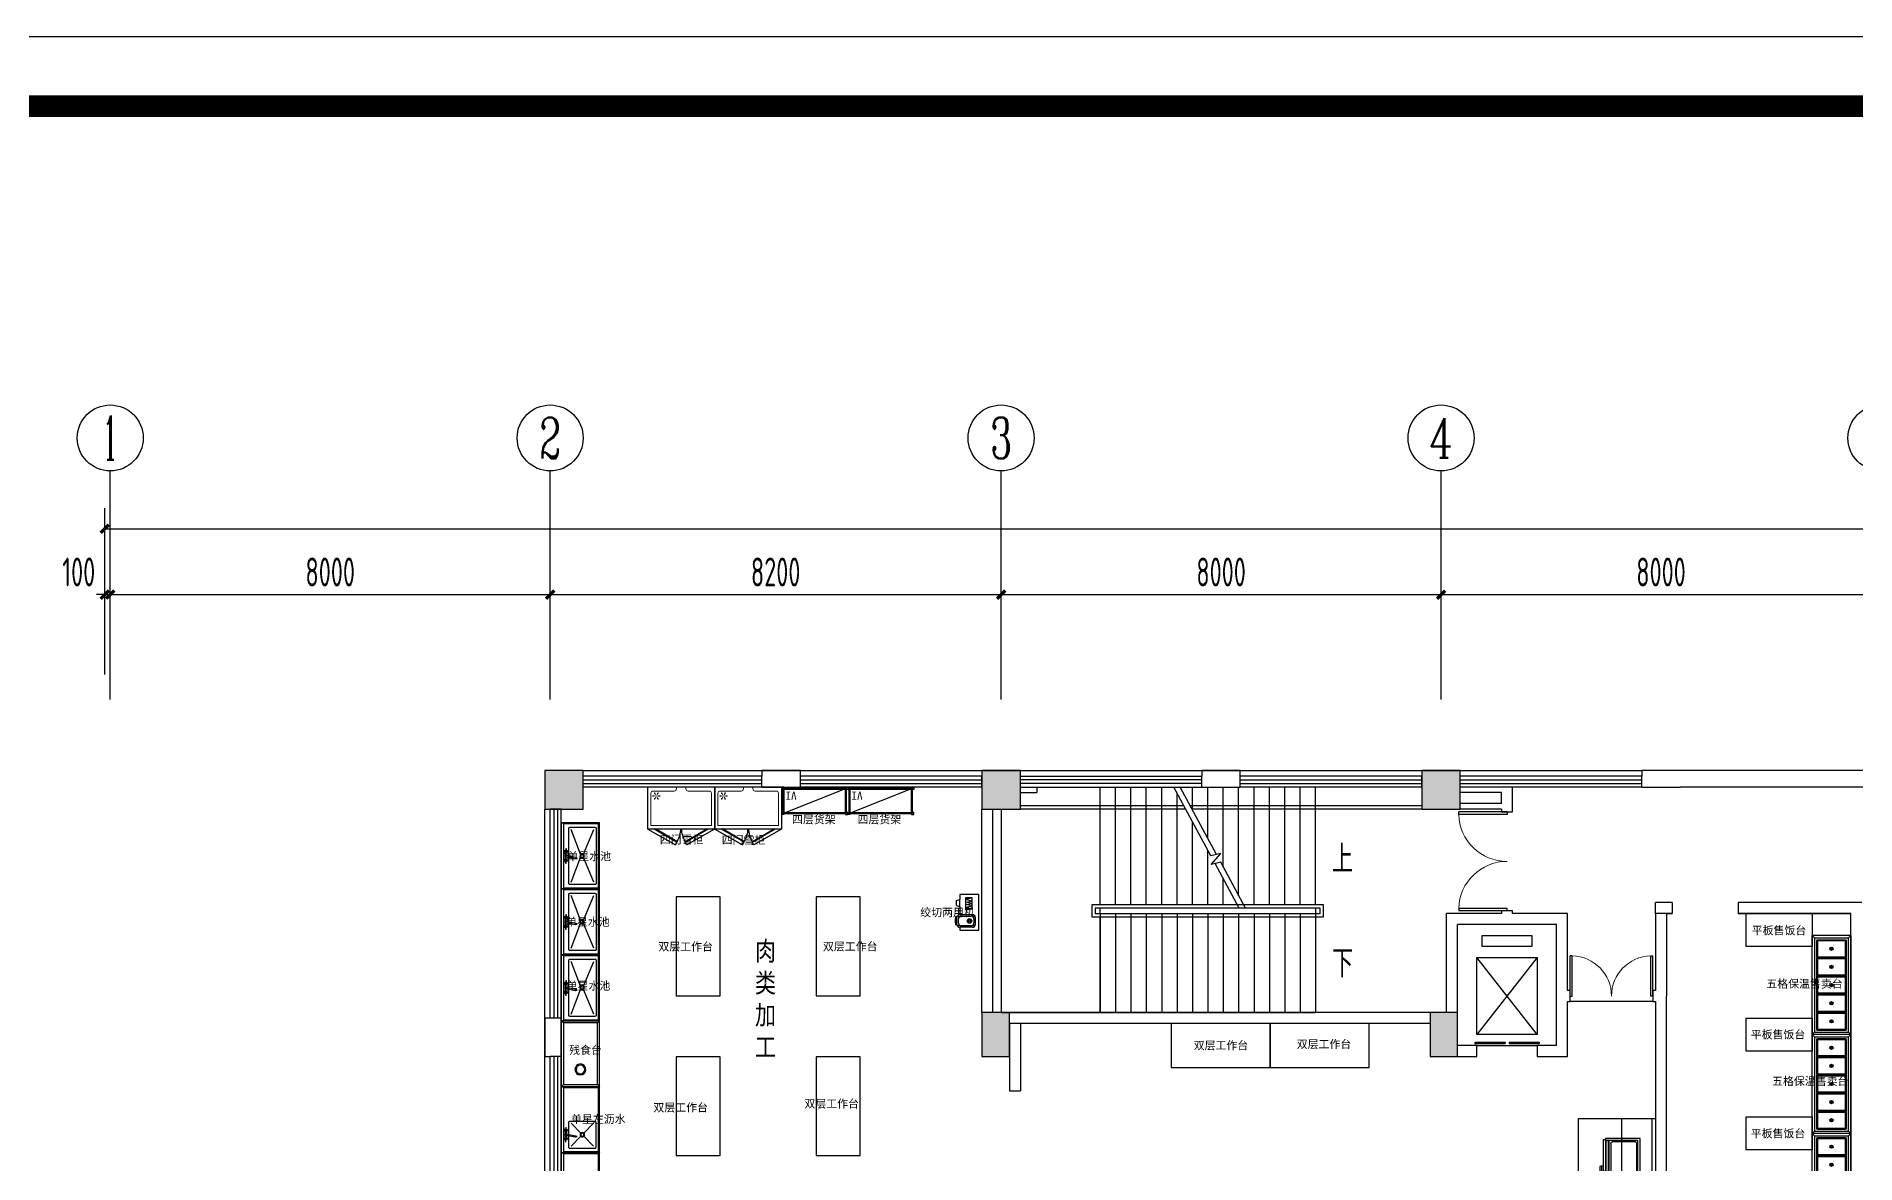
# Model space of a CAD drawing. Extents: x 1159254 to 1730927, y -477824 to -383968.
# Drawn here: x 1614837 to 1647919, y -404473 to -383968 of the extents above; entities that cross this region are included whole.
import ezdxf
from ezdxf.enums import TextEntityAlignment as Align

# ---------------------------------------------------------------- set-up
doc = ezdxf.new("R2010")
doc.units = 0
doc.header["$LTSCALE"] = 1000
for name, color, linetype in [('AXIS', 3, 'Continuous'), ('AXIS_TEXT', 7, 'Continuous'), ('COLUMN', 2, 'Continuous'), ('DIM_SYMB', 3, 'Continuous'), ('EVTR', 4, 'Continuous'), ('PUB_HATCH', 8, 'Continuous'), ('PUB_TEXT', 7, 'Continuous'), ('STAIR', 4, 'Continuous'), ('WALL', 6, 'Continuous'), ('WINDOW', 4, 'Continuous'), ('WS_厨房设备', 1, 'Continuous'), ('产品文字', 7, 'Continuous'), ('厨房布置', 4, 'Continuous'), ('外框', 7, 'Continuous')]:
    doc.layers.add(name, color=color, linetype=linetype)
doc.styles.add('_TCH_AXIS', font='COMPLEX', dxfattribs={"width": 0.8, "bigfont": 'TSSDCHN'})
doc.styles.add('_TCH_DIM', font='TSSDENG', dxfattribs={"width": 0.8, "bigfont": 'TSSDCHN'})
doc.styles.add('_TCH_DIM_T3', font='TSSDENG', dxfattribs={"width": 0.64, "bigfont": 'TSSDCHN'})
doc.styles.add('COMPLEX', font='COMPLEX')
doc.styles.get("Standard").update_dxf_attribs({"font": '', "width": 0.8})
doc.styles.add('WMF-宋体1', font='')
doc.styles.get('Standard').set_extended_font_data('SimSun')
doc.styles.get('WMF-宋体1').set_extended_font_data('SimSun')
doc.dimstyles.new('_TCH_ARCH&&150', dxfattribs={"dimtxt": 525, "dimasz": 150, "dimexe": 375, "dimexo": 450, "dimgap": 150, "dimtad": 1, "dimdec": 0, "dimzin": 0, "dimdsep": 46, "dimtxsty": '_TCH_DIM_T3', "dimblk": 'ARCHTICK', "dimcen": 0.09, "dimclrt": 7, "dimazin": 2, "dimtfac": 1, "dimtdec": 0, "dimtix": 1, "dimtmove": 2, "dimatfit": 3, "dimfxl": 0, "dimtolj": 1, "dimtzin": 0, "dimarcsym": 0})

# ---------------------------------------------------------------- blocks, each defined once
blk = doc.blocks.new('水龙头')
at = {"color": 252}
for p, q in [((-136, -15), (-90, -14)), ((-136, -18), (-90, -19)), ((-52, -2), (-4, -2)), ((-52, -31), (-6, -31)), ((4, -2), (51, -2)), ((12, -31), (51, -31)), ((23, -194), (26, -209)), ((49, -204), (46, -189)), ((136, -15), (90, -14)), ((136, -18), (90, -19))]:
    blk.add_line(p, q, dxfattribs=at)
for points in [[(13, -7), (0, 0), (-14, -8), (-14, -25), (-7, -29)], [(11, -26), (13, -25), (13, -7)]]:
    blk.add_lwpolyline(points, dxfattribs=at)
blk.add_lwpolyline([(26, -194), (-9, -18, -1.00756), (9, -15), (43, -190)], format="xyb", dxfattribs=at)
for centre in [(-78, -16), (77, -16)]:
    blk.add_circle(centre, 10.9, dxfattribs=at)
for centre, radius, start, end in [((-78, -16), 27.5, 36.2116, 175.3449), ((77, -16), 27.5, 4.6931, 143.7884), ((-136, -16), 1, 91.3387, 171.564), ((-132, -16), 4.53, 171.564, 188.436), ((-136, -17), 1, 188.436, 268.6613), ((-78, -16), 27.5, 184.6551, 323.7884), ((-78, -16), 16, 189.0003, 170.9997), ((-77, -16), 12.9, 168.3562, 191.6438), ((-52, 3), 5, 216.2116, 270), ((-52, -36), 5, 90, 143.7884), ((51, 3), 5, 270, 323.7884), ((51, -36), 5, 36.2116, 90), ((77, -16), 27.5, 216.2116, 355.3069), ((77, -16), 16, 9.0664, 350.9336), ((77, -16), 12.9, 348.3562, 11.6438), ((136, -16), 1, 8.436, 88.6613), ((136, -17), 1, 271.3387, 351.564), ((132, -16), 4.53, 351.564, 8.436)]:
    blk.add_arc(centre, radius, start, end, dxfattribs=at)
for centre, start_param, end_param in [((34, -192), 5.611234, 10.096729), ((34, -190), 6.955136, 8.752827), ((37, -206), 0, 3.141593)]:
    blk.add_ellipse(centre, major_axis=(-11.3, -2.2), ratio=0.233596, start_param=start_param, end_param=end_param, dxfattribs=at)
blk = doc.blocks.new('*U84')
at = {"color": 252, "linetype": 'Continuous', "ltscale": 2}
for p, q in [((20, 680), (0, 700)), ((1180, 680), (1200, 700))]:
    blk.add_line(p, q, dxfattribs=at)
at = {"color": 252}
for p, q in [((117, 588), (299, 413)), ((117, 180), (299, 357)), ((355, 413), (537, 588)), ((355, 357), (537, 180))]:
    blk.add_line(p, q, dxfattribs=at)
for points in [[(0, 700), (1200, 700), (1200, 0), (0, 0)], [(0, 0), (1200, 0), (1200, 40), (0, 40)]]:
    blk.add_lwpolyline(points, close=True)
at = {"color": 252, "linetype": 'Continuous', "ltscale": 2}
blk.add_lwpolyline([(20, 40), (20, 680), (1180, 680), (1180, 40)], dxfattribs=at)
at = {"color": 30}
blk.add_lwpolyline([(557, 628), (97, 628, 0.414214), (77, 608), (77, 160, 0.414214), (97, 140), (557, 140, 0.414214), (577, 160), (577, 608, 0.414214)], format="xyb", close=True, dxfattribs=at)
at = {"color": 252}
for radius in [40, 30]:
    blk.add_circle((327, 385), radius, dxfattribs=at)
at = {"color": 1, "rotation": 180}
blk.add_blockref('水龙头', (330, 68), dxfattribs=at)
blk = doc.blocks.new('Custom_39')
at = {"color": 252, "linetype": 'Continuous', "ltscale": 2}
for p, q in [((20, 680), (0, 700)), ((1180, 680), (1200, 700))]:
    blk.add_line(p, q, dxfattribs=at)
at = {"color": 252}
for p, q in [((120, 595), (572, 408)), ((120, 180), (572, 352)), ((628, 408), (1080, 595)), ((628, 352), (1080, 180))]:
    blk.add_line(p, q, dxfattribs=at)
at = {"lineweight": -2}
for points in [[(0, 700), (1200, 700), (1200, 0), (0, 0)], [(0, 0), (1200, 0), (1200, 40), (0, 40)]]:
    blk.add_lwpolyline(points, close=True, dxfattribs=at)
at = {"color": 252, "linetype": 'Continuous', "ltscale": 2}
blk.add_lwpolyline([(20, 40), (20, 680), (1180, 680), (1180, 40)], dxfattribs=at)
at = {"color": 30}
blk.add_lwpolyline([(1100, 635), (100, 635, 0.414214), (80, 615), (80, 160, 0.414214), (100, 140), (1100, 140, 0.414214), (1120, 160), (1120, 615, 0.414214)], format="xyb", close=True, dxfattribs=at)
at = {"color": 252}
for radius in [40, 30]:
    blk.add_circle((600, 380), radius, dxfattribs=at)
at = {"color": 1, "rotation": 180}
blk.add_blockref('水龙头', (596, 70), dxfattribs=at)
blk = doc.blocks.new('*U83')
at = {"color": 252}
for p, q in [((40, 660), (0, 700)), ((1200, 700), (1160, 660)), ((40, 660), (1160, 660)), ((40, 40), (40, 660)), ((40, 660), (40, 660)), ((1160, 660), (1160, 40)), ((40, 40), (0, 0)), ((1160, 40), (40, 40)), ((1160, 40), (1200, 0))]:
    blk.add_line(p, q, dxfattribs=at)
for p, q in [((0, 700), (1200, 700)), ((0, 0), (0, 700)), ((1200, 0), (1200, 700)), ((1200, 0), (0, 0))]:
    blk.add_line(p, q)
blk.add_circle((886, 350), 100)
blk.add_circle((886, 350), 80, dxfattribs=at)
blk = doc.blocks.new('*U49')
at = {"linetype": 'Continuous'}
for p, q in [((0, 0), (0, 800)), ((0, 800), (1800, 800)), ((1800, 800), (1800, 0)), ((1800, 0), (0, 0))]:
    blk.add_line(p, q, dxfattribs=at)
blk = doc.blocks.new('CJT_4222')
for p, q in [((0, 350), (0, 0)), ((54, 350), (0, 350)), ((0, 350), (0, 0)), ((430, 350), (285, 350)), ((450, 410), (430, 350)), ((430, 350), (559, 350)), ((450, 410), (539, 410)), ((539, 410), (559, 350)), ((650, 350), (559, 350)), ((650, 0), (650, 350)), ((0, 0), (340, 0)), ((0, 0), (650, 0))]:
    blk.add_line(p, q)
at = {"color": 252}
for p, q in [((54, 116), (54, 350)), ((104, 400), (235, 400)), ((115, 400), (115, 410)), ((130, 374), (208, 374)), ((232, 410), (232, 400)), ((285, 350), (285, 116)), ((80, 142), (80, 324)), ((235, 66), (104, 66)), ((208, 92), (130, 92)), ((131, 168), (196, 145)), ((137, 197), (207, 174)), ((258, 324), (258, 142)), ((382, 131), (417, 241)), ((382, 216), (409, 216)), ((382, 156), (390, 156)), ((417, 241), (445, 131)), ((445, 131), (466, 241)), ((466, 241), (487, 131)), ((487, 131), (509, 241)), ((509, 241), (531, 131)), ((531, 131), (560, 241)), ((560, 241), (593, 131)), ((567, 216), (593, 216)), ((585, 156), (593, 156))]:
    blk.add_line(p, q, dxfattribs=at)
blk.add_lwpolyline([(382, 241), (593, 241), (593, 131), (382, 131)], close=True, dxfattribs=at)
for radius in [40.9, 37.9]:
    blk.add_circle((169, 172), radius, dxfattribs=at)
for centre, radius, start, end in [((104, 350), 50, 90, 180), ((90, 364), 10, 90, 180), ((130, 324), 50, 90, 180), ((208, 324), 50, 0, 90), ((235, 350), 50, 0, 90), ((248, 364), 10, 0, 90), ((104, 116), 50, 180, 270), ((130, 142), 50, 180, 270), ((90, 102), 10, 180, 270), ((208, 142), 50, 270, 0), ((235, 116), 50, 270, 0), ((248, 102), 10, 270, 0)]:
    blk.add_arc(centre, radius, start, end, dxfattribs=at)
blk.add_ellipse((173, 416), major_axis=(-81.9, 0), ratio=0.107055, dxfattribs=at)
blk = doc.blocks.new('snow')
at = {"lineweight": -3}
for points in [[(-59, 13, 1.234515), (-57, -14), (0, 0)], [(-18, 58, 1.234515), (-41, 43), (0, 0)], [(0, 0), (-41, -42, 1.234515), (-19, -57)], [(41, 44, 1.234515), (17, 57), (0, 0)], [(0, 0), (58, -13, 1.234515), (59, 14)], [(0, 0), (17, -57, 1.234515), (41, -44)]]:
    blk.add_hatch(color=5, dxfattribs=at).paths.add_polyline_path(points)
blk = doc.blocks.new('Custom_45')
at = {"color": 252, "lineweight": -3}
for points in [[(5, 760), (4, 762), (506, 1052), (536, 1000), (121, 760)], [(121, 760), (528, 995), (533, 986), (141, 760)], [(1215, 760), (1216, 762), (714, 1052), (684, 1000), (1099, 760)], [(1099, 760), (692, 995), (687, 986), (1079, 760)]]:
    blk.add_lwpolyline(points, dxfattribs=at)
blk.add_lwpolyline([(0, 760), (1220, 760), (1220, 0), (0, 0)], close=True)
at = {"color": 252, "lineweight": 20}
blk.add_lwpolyline([(1160, 700), (1160, 110, -0.414214), (1120, 70), (736, 70, 0.414214), (696, 30), (696, 0), (524, 0), (524, 30, 0.414214), (484, 70), (100, 70, -0.414214), (60, 110), (60, 700)], format="xyb", close=True, dxfattribs=at)
at = {"color": 252, "linetype": 'Continuous', "lineweight": -3, "ltscale": 5}
for centre, start, end in [((129, 742), 2.1551, 31.183), ((1091, 742), 148.817, 177.8449)]:
    blk.add_arc(centre, 472, start, end, dxfattribs=at)
at = {"color": 252, "lineweight": -3}
blk.add_blockref('snow', (160, 161), dxfattribs=at)
blk = doc.blocks.new('*U60')
for p, q in [((20, 20), (20, 480)), ((20, 480), (1180, 480)), ((1180, 480), (1180, 20)), ((1180, 20), (20, 20))]:
    blk.add_line(p, q)
at = {"color": 252, "linetype": 'Continuous', "ltscale": 3}
blk.add_line((20, 480), (1180, 20), dxfattribs=at)
at = {"color": 252}
for p, q in [((40, 40), (40, 460)), ((40, 40), (40, 460)), ((40, 460), (1160, 460)), ((1160, 460), (1160, 40)), ((1160, 40), (40, 40))]:
    blk.add_line(p, q, dxfattribs=at)
for points in [[(40, 480), (40, 500), (0, 500), (0, 460), (20, 460)], [(1160, 480), (1160, 500), (1200, 500), (1200, 460), (1180, 460)], [(40, 20), (40, 0), (0, 0), (0, 40), (20, 40)], [(1160, 20), (1160, 0), (1200, 0), (1200, 40), (1180, 40)]]:
    blk.add_lwpolyline(points, dxfattribs=at)
blk.add_text('IV', height=150).set_placement((66, 80))
blk = doc.blocks.new('*U98')
at = {"color": 252}
for p, q in [((0, 613), (19300, 613)), ((0, 63), (19300, 63))]:
    blk.add_line(p, q, dxfattribs=at)
blk.add_lwpolyline([(0, 1400), (19300, 1400), (19300, 0), (0, 0)], close=True, dxfattribs=at)
blk = doc.blocks.new('Custom_78')
for p, q in [((40, 660), (0, 700)), ((0, 700), (1800, 700)), ((0, 0), (0, 700)), ((0, 700), (40, 660)), ((1800, 700), (1760, 660)), ((1800, 700), (1760, 660)), ((1800, 0), (1800, 700)), ((1800, 0), (0, 0)), ((1760, 40), (1800, 0)), ((1760, 40), (1800, 0))]:
    blk.add_line(p, q)
at = {"color": 253}
for p, q in [((1760, 660), (40, 660)), ((40, 660), (40, 40)), ((1760, 660), (1760, 40)), ((0, 0), (40, 40)), ((40, 40), (0, 0)), ((40, 40), (1760, 40))]:
    blk.add_line(p, q, dxfattribs=at)
at = {"color": 252}
for p, q in [((232, 379), (232, 321)), ((248, 379), (248, 321)), ((562, 379), (562, 321)), ((578, 379), (578, 321)), ((892, 379), (892, 321)), ((908, 379), (908, 321)), ((1222, 379), (1222, 321)), ((1238, 379), (1238, 321)), ((1552, 379), (1552, 321)), ((1568, 379), (1568, 321))]:
    blk.add_line(p, q, dxfattribs=at)
for points in [[(85, 615), (395, 615, -0.414214), (405, 605), (405, 95, -0.414214), (395, 85), (85, 85, -0.414214), (75, 95), (75, 605, -0.414214)], [(100, 600), (380, 600, -0.414214), (390, 590), (390, 110, -0.414214), (380, 100), (100, 100, -0.414214), (90, 110), (90, 590, -0.414214)], [(415, 615), (725, 615, -0.414214), (735, 605), (735, 95, -0.414214), (725, 85), (415, 85, -0.414214), (405, 95), (405, 605, -0.414214)], [(430, 600), (710, 600, -0.414214), (720, 590), (720, 110, -0.414214), (710, 100), (430, 100, -0.414214), (420, 110), (420, 590, -0.414214)], [(745, 615), (1055, 615, -0.414214), (1065, 605), (1065, 95, -0.414214), (1055, 85), (745, 85, -0.414214), (735, 95), (735, 605, -0.414214)], [(760, 600), (1040, 600, -0.414214), (1050, 590), (1050, 110, -0.414214), (1040, 100), (760, 100, -0.414214), (750, 110), (750, 590, -0.414214)], [(1075, 615), (1385, 615, -0.414214), (1395, 605), (1395, 95, -0.414214), (1385, 85), (1075, 85, -0.414214), (1065, 95), (1065, 605, -0.414214)], [(1090, 600), (1370, 600, -0.414214), (1380, 590), (1380, 110, -0.414214), (1370, 100), (1090, 100, -0.414214), (1080, 110), (1080, 590, -0.414214)], [(1405, 615), (1715, 615, -0.414214), (1725, 605), (1725, 95, -0.414214), (1715, 85), (1405, 85, -0.414214), (1395, 95), (1395, 605, -0.414214)], [(1420, 600), (1700, 600, -0.414214), (1710, 590), (1710, 110, -0.414214), (1700, 100), (1420, 100, -0.414214), (1410, 110), (1410, 590, -0.414214)]]:
    blk.add_lwpolyline(points, format="xyb", close=True, dxfattribs=at)
for centre in [(240, 350), (570, 350), (900, 350), (1230, 350), (1560, 350)]:
    blk.add_circle(centre, 30, dxfattribs=at)
blk = doc.blocks.new('*U133')
at = {"linetype": 'Continuous'}
for p, q in [((0, 0), (0, 600)), ((0, 600), (1200, 600)), ((1200, 600), (1200, 0)), ((1200, 0), (0, 0))]:
    blk.add_line(p, q, dxfattribs=at)
blk = doc.blocks.new('Custom_15')
for p, q in [((25, 670), (591, 670)), ((25, 630), (25, 670)), ((25, 670), (300, 670)), ((1375, 670), (809, 670)), ((1375, 670), (1100, 670)), ((1375, 630), (1375, 670))]:
    blk.add_line(p, q)
at = {"color": 252}
for p, q in [((508, 723), (493, 698)), ((495, 695), (505, 695)), ((507, 696), (512, 703)), ((661, 724), (510, 724)), ((514, 704), (661, 704)), ((591, 650), (591, 670)), ((612, 678), (612, 663)), ((612, 678), (626, 677)), ((612, 663), (626, 663)), ((621, 704), (621, 677)), ((660, 692), (622, 692)), ((622, 692), (622, 689)), ((622, 689), (626, 684)), ((656, 680), (626, 680)), ((656, 684), (660, 689)), ((670, 673), (656, 674)), ((656, 663), (670, 663)), ((660, 689), (660, 692)), ((661, 704), (661, 724)), ((661, 674), (661, 704)), ((670, 663), (670, 673)), ((730, 673), (744, 674)), ((730, 663), (730, 673)), ((744, 663), (730, 663)), ((739, 724), (890, 724)), ((739, 704), (739, 724)), ((739, 674), (739, 704)), ((886, 704), (739, 704)), ((740, 689), (740, 692)), ((740, 692), (778, 692)), ((744, 684), (740, 689)), ((744, 680), (774, 680)), ((778, 689), (774, 684)), ((788, 678), (774, 677)), ((788, 663), (774, 663)), ((778, 692), (778, 689)), ((779, 704), (779, 677)), ((788, 678), (788, 663)), ((809, 650), (809, 670)), ((893, 696), (888, 703)), ((892, 723), (907, 698)), ((905, 695), (895, 695)), ((591, 650), (683, 650)), ((626, 658), (598, 658)), ((598, 658), (598, 650)), ((641, 630), (641, 650)), ((683, 658), (656, 658)), ((683, 630), (683, 658)), ((717, 630), (717, 658)), ((717, 658), (744, 658)), ((809, 650), (717, 650)), ((759, 630), (759, 650)), ((774, 658), (802, 658)), ((802, 658), (802, 650))]:
    blk.add_line(p, q, dxfattribs=at)
at = {"linetype": 'Continuous'}
for p, q in [((0, 0), (0, 630)), ((0, 630), (700, 630)), ((1400, 630), (700, 630)), ((1400, 0), (1400, 630)), ((700, 0), (0, 0)), ((700, 0), (1400, 0))]:
    blk.add_line(p, q, dxfattribs=at)
at = {"color": 252, "linetype": 'Continuous'}
for p, q in [((40, 570), (40, 630)), ((40, 40), (40, 570)), ((40, 570), (660, 570)), ((45, 575), (45, 625)), ((45, 625), (655, 625)), ((655, 575), (45, 575)), ((60, 84), (60, 506)), ((96, 530), (604, 530)), ((640, 506), (640, 84)), ((655, 625), (655, 575)), ((660, 630), (660, 570)), ((660, 570), (660, 40)), ((740, 630), (740, 570)), ((740, 570), (740, 40)), ((1360, 570), (740, 570)), ((745, 625), (745, 575)), ((1355, 625), (745, 625)), ((745, 575), (1355, 575)), ((760, 506), (760, 84)), ((1304, 530), (796, 530)), ((1340, 84), (1340, 506)), ((1355, 575), (1355, 625)), ((1360, 570), (1360, 630)), ((1360, 40), (1360, 570)), ((660, 40), (40, 40)), ((604, 60), (96, 60)), ((640, 84), (640, 84)), ((740, 40), (1360, 40)), ((760, 84), (760, 84)), ((796, 60), (1304, 60))]:
    blk.add_line(p, q, dxfattribs=at)
at = {"color": 252}
for points in [[(626, 684), (626, 658)], [(656, 658), (656, 684)], [(744, 658), (744, 684)], [(774, 684), (774, 658)]]:
    blk.add_lwpolyline(points, dxfattribs=at)
at = {"color": 252, "linetype": 'Continuous'}
for centre in [(620, 600), (780, 600)]:
    blk.add_circle(centre, 20, dxfattribs=at)
at = {"color": 252}
for centre, radius, start, end in [((495, 697), 2, 148.483, 270), ((505, 697), 2, 270, 324.0966), ((510, 722), 2, 90, 148.483), ((514, 702), 2, 90, 144.0966), ((886, 702), 2, 35.9034, 90), ((890, 722), 2, 31.517, 90), ((895, 697), 2, 215.9034, 270), ((905, 697), 2, 270, 31.517), ((92, 498), 32.6, 82.0836, 165.2965), ((604, 491), 38.6, 22.2016, 90.4183), ((796, 491), 38.6, 89.5817, 157.7984), ((1308, 498), 32.6, 14.7035, 97.9164), ((95, 98), 38.1, 201.729, 270.8909), ((606, 96), 36.5, 267.3243, 340.0558), ((794, 96), 36.5, 199.9442, 272.6757), ((1305, 98), 38.1, 269.1091, 338.271)]:
    blk.add_arc(centre, radius, start, end, dxfattribs=at)
blk = doc.blocks.new('_ArchTick')
at = {"color": 0, "linetype": 'ByBlock', "const_width": 0.4}
blk.add_lwpolyline([(-0.5, -0.5), (0.5, 0.5)], dxfattribs=at)
blk = doc.blocks.new('*D148')
at = {"layer": 'AXIS', "color": 0, "lineweight": -2, "transparency": 16777216}
for p, q in [((1616080, -395578), (1616080, -393748)), ((1616180, -395578), (1616180, -393748)), ((1616080, -394123), (1615930, -394123)), ((1616080, -394123), (1616180, -394123)), ((1616180, -394123), (1616330, -394123))]:
    blk.add_line(p, q, dxfattribs=at)
at = {"layer": 'Defpoints', "color": 0, "transparency": 16777216}
for p in [(1616180, -394123), (1616080, -396028), (1616180, -396028)]:
    blk.add_point(p, dxfattribs=at)
at = {"layer": 'AXIS', "color": 0, "lineweight": -2, "transparency": 16777216, "xscale": 150, "yscale": 150, "zscale": 150}
blk.add_blockref('_ArchTick', (1616080, -394123), dxfattribs=at)
at = {"layer": 'AXIS', "color": 0, "lineweight": -2, "transparency": 16777216, "xscale": 150, "yscale": 150, "zscale": 150, "rotation": 180}
blk.add_blockref('_ArchTick', (1616180, -394123), dxfattribs=at)
at = {"layer": 'AXIS', "color": 7, "transparency": 16777216, "insert": (1615607, -393711), "char_height": 525, "attachment_point": 5, "style": '_TCH_DIM_T3'}
blk.add_mtext('\\A1;100', dxfattribs=at)
blk = doc.blocks.new('*D149')
at = {"layer": 'AXIS', "color": 0, "lineweight": -2, "transparency": 16777216}
for p, q in [((1616180, -395578), (1616180, -393748)), ((1624180, -395578), (1624180, -393748)), ((1616180, -394123), (1624180, -394123))]:
    blk.add_line(p, q, dxfattribs=at)
at = {"layer": 'Defpoints', "color": 0, "transparency": 16777216}
for p in [(1624180, -394123), (1616180, -396028), (1624180, -396028)]:
    blk.add_point(p, dxfattribs=at)
at = {"layer": 'AXIS', "color": 0, "lineweight": -2, "transparency": 16777216, "xscale": 150, "yscale": 150, "zscale": 150, "rotation": 180}
blk.add_blockref('_ArchTick', (1616180, -394123), dxfattribs=at)
at = {"layer": 'AXIS', "color": 0, "lineweight": -2, "transparency": 16777216, "xscale": 150, "yscale": 150, "zscale": 150}
blk.add_blockref('_ArchTick', (1624180, -394123), dxfattribs=at)
at = {"layer": 'AXIS', "color": 7, "transparency": 16777216, "insert": (1620180, -393711), "char_height": 525, "attachment_point": 5, "style": '_TCH_DIM_T3'}
blk.add_mtext('\\A1;8000', dxfattribs=at)
blk = doc.blocks.new('*D150')
at = {"layer": 'AXIS', "color": 0, "lineweight": -2, "transparency": 16777216}
for p, q in [((1624180, -395578), (1624180, -393748)), ((1632380, -395578), (1632380, -393748)), ((1624180, -394123), (1632380, -394123))]:
    blk.add_line(p, q, dxfattribs=at)
at = {"layer": 'Defpoints', "color": 0, "transparency": 16777216}
for p in [(1632380, -394123), (1624180, -396028), (1632380, -396028)]:
    blk.add_point(p, dxfattribs=at)
at = {"layer": 'AXIS', "color": 0, "lineweight": -2, "transparency": 16777216, "xscale": 150, "yscale": 150, "zscale": 150, "rotation": 180}
blk.add_blockref('_ArchTick', (1624180, -394123), dxfattribs=at)
at = {"layer": 'AXIS', "color": 0, "lineweight": -2, "transparency": 16777216, "xscale": 150, "yscale": 150, "zscale": 150}
blk.add_blockref('_ArchTick', (1632380, -394123), dxfattribs=at)
at = {"layer": 'AXIS', "color": 7, "transparency": 16777216, "insert": (1628280, -393711), "char_height": 525, "attachment_point": 5, "style": '_TCH_DIM_T3'}
blk.add_mtext('\\A1;8200', dxfattribs=at)
blk = doc.blocks.new('*D151')
at = {"layer": 'AXIS', "color": 0, "lineweight": -2, "transparency": 16777216}
for p, q in [((1632380, -395578), (1632380, -393748)), ((1640380, -395578), (1640380, -393748)), ((1632380, -394123), (1640380, -394123))]:
    blk.add_line(p, q, dxfattribs=at)
at = {"layer": 'Defpoints', "color": 0, "transparency": 16777216}
for p in [(1640380, -394123), (1632380, -396028), (1640380, -396028)]:
    blk.add_point(p, dxfattribs=at)
at = {"layer": 'AXIS', "color": 0, "lineweight": -2, "transparency": 16777216, "xscale": 150, "yscale": 150, "zscale": 150, "rotation": 180}
blk.add_blockref('_ArchTick', (1632380, -394123), dxfattribs=at)
at = {"layer": 'AXIS', "color": 0, "lineweight": -2, "transparency": 16777216, "xscale": 150, "yscale": 150, "zscale": 150}
blk.add_blockref('_ArchTick', (1640380, -394123), dxfattribs=at)
at = {"layer": 'AXIS', "color": 7, "transparency": 16777216, "insert": (1636380, -393711), "char_height": 525, "attachment_point": 5, "style": '_TCH_DIM_T3'}
blk.add_mtext('\\A1;8000', dxfattribs=at)
blk = doc.blocks.new('*D152')
at = {"layer": 'AXIS', "color": 0, "lineweight": -2, "transparency": 16777216}
for p, q in [((1640380, -395578), (1640380, -393748)), ((1648380, -395578), (1648380, -393748)), ((1640380, -394123), (1648380, -394123))]:
    blk.add_line(p, q, dxfattribs=at)
at = {"layer": 'Defpoints', "color": 0, "transparency": 16777216}
for p in [(1648380, -394123), (1640380, -396028), (1648380, -396028)]:
    blk.add_point(p, dxfattribs=at)
at = {"layer": 'AXIS', "color": 0, "lineweight": -2, "transparency": 16777216, "xscale": 150, "yscale": 150, "zscale": 150, "rotation": 180}
blk.add_blockref('_ArchTick', (1640380, -394123), dxfattribs=at)
at = {"layer": 'AXIS', "color": 0, "lineweight": -2, "transparency": 16777216, "xscale": 150, "yscale": 150, "zscale": 150}
blk.add_blockref('_ArchTick', (1648380, -394123), dxfattribs=at)
at = {"layer": 'AXIS', "color": 7, "transparency": 16777216, "insert": (1644380, -393711), "char_height": 525, "attachment_point": 5, "style": '_TCH_DIM_T3'}
blk.add_mtext('\\A1;8000', dxfattribs=at)
blk = doc.blocks.new('*D159')
at = {"layer": 'AXIS', "color": 0, "lineweight": -2, "transparency": 16777216}
for p, q in [((1616080, -395578), (1616080, -392548)), ((1696380, -395578), (1696380, -392548)), ((1616080, -392923), (1696380, -392923))]:
    blk.add_line(p, q, dxfattribs=at)
at = {"layer": 'Defpoints', "color": 0, "transparency": 16777216}
for p in [(1696380, -392923), (1616080, -396028), (1696380, -396028)]:
    blk.add_point(p, dxfattribs=at)
at = {"layer": 'AXIS', "color": 0, "lineweight": -2, "transparency": 16777216, "xscale": 150, "yscale": 150, "zscale": 150, "rotation": 180}
blk.add_blockref('_ArchTick', (1616080, -392923), dxfattribs=at)
at = {"layer": 'AXIS', "color": 0, "lineweight": -2, "transparency": 16777216, "xscale": 150, "yscale": 150, "zscale": 150}
blk.add_blockref('_ArchTick', (1696380, -392923), dxfattribs=at)
at = {"layer": 'AXIS', "color": 7, "transparency": 16777216, "insert": (1656230, -392511), "char_height": 525, "attachment_point": 5, "style": '_TCH_DIM_T3'}
blk.add_mtext('\\A1;80300', dxfattribs=at)
blk = doc.blocks.new('_FZH')
blk.add_lwpolyline([(-0.5, -0.5), (0.5, -0.5), (0.5, 0.5), (-0.5, 0.5)], close=True)
at = {"layer": 'PUB_HATCH'}
blk.add_solid([(-0.5, -0.5), (0.5, -0.5), (-0.5, 0.5), (0.5, 0.5)], dxfattribs=at)
blk = doc.blocks.new('$DorLib2D$00000002')
for p, q in [((-0.5, 0), (-0.5, 0.4875)), ((-0.475, 0.4875), (-0.5, 0.4875)), ((-0.475, 0), (-0.475, 0.4875)), ((0.475, 0), (0.475, 0.4875)), ((0.475, 0.4875), (0.5, 0.4875)), ((0.5, 0), (0.5, 0.4875)), ((-0.5, 0), (-0.475, 0)), ((0.5, 0), (0.475, 0))]:
    blk.add_line(p, q)
at = {"lineweight": 13}
for centre, start, end in [((-0.4875, 0), 0, 88.53072), ((0.4875, 0), 91.46928, 180)]:
    blk.add_arc(centre, 0.4875, start, end, dxfattribs=at)
blk = doc.blocks.new('$DORLIB2D$00000127')
at = {"color": 0}
for points in [[(-0.533, 0.795), (-0.533, 0.69)], [(-0.033, 0.795), (-0.533, 0.795)], [(-0.033, 0.69), (-0.533, 0.69)], [(-0.033, 0.795), (-0.033, 0.69)], [(0.533, 0.795), (0.033, 0.795)], [(0.033, 0.795), (0.033, 0.69)], [(0.533, 0.69), (0.033, 0.69)], [(0.533, 0.795), (0.533, 0.69)], [(0.5, 0.5), (-0.5, 0.5)]]:
    blk.add_lwpolyline(points, dxfattribs=at)
blk = doc.blocks.new('_AXISO')
blk.add_circle((0, 0), 0.5)
at = {"layer": 'AXIS_TEXT', "style": 'COMPLEX', "width": 1.041667}
blk.add_attdef('A', text='', height=0.56, dxfattribs=at).set_placement((-0.25, -0.28), (0.25, -0.28), align=Align.FIT)
blk = doc.blocks.new('$TCHSYS$WIN2D')
for p, q in [((-0.5, 0.5), (0.5, 0.5)), ((-0.5, 0.5), (-0.5, -0.5)), ((0.5, 0.5), (0.5, -0.5)), ((0.5, 0.1667), (-0.5, 0.1667)), ((0.5, -0.1667), (-0.5, -0.1667)), ((-0.5, -0.5), (0.5, -0.5))]:
    blk.add_line(p, q)

msp = doc.modelspace()

# ---------------------------------------------------------------- linework, layer by layer
for p, q in [((1624779.8, -397324.8), (1644029.8, -397324.8)), ((1624079.8, -417474.8), (1624079.8, -398024.8))]:
    msp.add_line(p, q)
at = {"layer": 'AXIS'}
for p, q in [((1616179.8, -396027.9), (1616179.8, -391873.1)), ((1624179.8, -396027.9), (1624179.8, -391873.1)), ((1632379.8, -396027.9), (1632379.8, -391873.1)), ((1640379.8, -396027.9), (1640379.8, -391873.1))]:
    msp.add_line(p, q, dxfattribs=at)
at = {"layer": 'COLUMN'}
for p, q in [((1628729.8, -397324.8), (1628029.8, -397324.8)), ((1628029.8, -397324.8), (1628029.8, -397424.8)), ((1628029.8, -397624.8), (1628729.8, -397624.8)), ((1628729.8, -397424.8), (1628729.8, -397324.8)), ((1636729.8, -397324.8), (1636029.8, -397324.8)), ((1636029.8, -397324.8), (1636029.8, -397424.8)), ((1636029.8, -397624.8), (1636729.8, -397624.8)), ((1636729.8, -397424.8), (1636729.8, -397324.8)), ((1644729.8, -397324.8), (1644029.8, -397324.8)), ((1644029.8, -397324.8), (1644029.8, -397424.8)), ((1644029.8, -397624.8), (1644729.8, -397624.8)), ((1624179.8, -401824.8), (1624079.8, -401824.8)), ((1624079.8, -401824.8), (1624079.8, -402524.8)), ((1624379.8, -402524.8), (1624379.8, -401824.8)), ((1624079.8, -402524.8), (1624179.8, -402524.8))]:
    msp.add_line(p, q, dxfattribs=at)
at = {"layer": 'DIM_SYMB'}
for points in [[(1638239.8, -400824.8, 0, 0, 0), (1633279.8, -400824.8, 0, 0, 0), (1633279.8, -398924.8, 0, 0, 0), (1635689.8, -398924.8, 120, 0, 0), (1636139.8, -398924.8, 0, 0, 0)], [(1638239.8, -398924.8, 0, 0, 0), (1636869.8, -398924.8, 120, 0, 0), (1636419.8, -398924.8, 0, 0, 0)]]:
    msp.add_lwpolyline(points, format="xyseb", dxfattribs=at)
at = {"layer": 'EVTR'}
for p, q in [((1641129.8, -400524.8), (1641129.8, -400324.8)), ((1641129.8, -400324.8), (1642029.8, -400324.8)), ((1642029.8, -400524.8), (1641129.8, -400524.8)), ((1642029.8, -400324.8), (1642029.8, -400524.8)), ((1641029.8, -402124.8), (1641029.8, -400724.8)), ((1641029.8, -400724.8), (1642129.8, -400724.8)), ((1642129.8, -400724.8), (1641029.8, -402124.8)), ((1642129.8, -402124.8), (1641029.8, -400724.8)), ((1642129.8, -400724.8), (1642129.8, -402124.8)), ((1642129.8, -402124.8), (1641029.8, -402124.8))]:
    msp.add_line(p, q, dxfattribs=at)
at = {"layer": 'STAIR'}
for p, q in [((1634179.8, -399764.8), (1634179.8, -397624.8)), ((1634179.8, -399764.8), (1634179.8, -397624.8)), ((1634459.8, -399764.8), (1634459.8, -397624.8)), ((1634739.8, -399764.8), (1634739.8, -397624.8)), ((1635019.8, -399764.8), (1635019.8, -397624.8)), ((1635299.8, -399764.8), (1635299.8, -397624.8)), ((1636196.3, -398875.2), (1635522.5, -397624.8)), ((1636297, -398851.3), (1635636.1, -397624.8)), ((1635859.8, -398040), (1635859.8, -397624.8)), ((1636139.8, -398559.6), (1636139.8, -397624.8)), ((1636419.8, -399079.2), (1636419.8, -397624.8)), ((1636699.8, -399598.8), (1636699.8, -397624.8)), ((1636979.8, -399764.8), (1636979.8, -397624.8)), ((1637259.8, -399764.8), (1637259.8, -397624.8)), ((1637539.8, -399764.8), (1637539.8, -397624.8)), ((1637819.8, -399764.8), (1637819.8, -397624.8)), ((1638099.8, -399764.8), (1638099.8, -397624.8)), ((1635705.7, -397964.8), (1632729.8, -397964.8)), ((1635579.8, -399764.8), (1635579.8, -397731.1)), ((1640029.8, -397964.8), (1635819.3, -397964.8)), ((1632379.8, -398024.8), (1632379.8, -401724.8)), ((1634179.8, -398024.8), (1632729.8, -398024.8)), ((1635738, -398024.8), (1634179.8, -398024.8)), ((1640029.8, -398024.8), (1635851.6, -398024.8)), ((1635859.8, -398040), (1635859.8, -398024.8)), ((1635859.8, -399764.8), (1635859.8, -398250.8)), ((1636139.8, -399764.8), (1636139.8, -398770.4)), ((1636378, -398832.2), (1636196.3, -398875.2)), ((1636199.1, -399033), (1636378, -398832.2)), ((1636372.8, -398991.9), (1636199.1, -399033)), ((1636708, -399824.8), (1636272, -399015.8)), ((1636821.6, -399824.8), (1636372.8, -398991.9)), ((1636419.8, -399764.8), (1636419.8, -399290)), ((1638239.8, -399764.8), (1634029.8, -399764.8)), ((1634029.8, -399764.8), (1634029.8, -399984.8)), ((1638179.8, -399824.8), (1634089.8, -399824.8)), ((1634089.8, -399824.8), (1634089.8, -399924.8)), ((1634089.8, -399924.8), (1638179.8, -399924.8)), ((1636708, -399824.8), (1634179.8, -399824.8)), ((1634179.8, -399924.8), (1634179.8, -399824.8)), ((1634179.8, -399924.8), (1638099.8, -399924.8)), ((1634179.8, -399924.8), (1634179.8, -401724.8)), ((1634459.8, -399924.8), (1634459.8, -401724.8)), ((1634739.8, -399924.8), (1634739.8, -401724.8)), ((1635019.8, -399924.8), (1635019.8, -401724.8)), ((1635299.8, -399924.8), (1635299.8, -401724.8)), ((1635579.8, -399924.8), (1635579.8, -401724.8)), ((1635859.8, -399924.8), (1635859.8, -401724.8)), ((1636139.8, -399924.8), (1636139.8, -401724.8)), ((1636419.8, -399924.8), (1636419.8, -401724.8)), ((1636699.8, -399924.8), (1636699.8, -401724.8)), ((1638099.8, -399824.8), (1636821.6, -399824.8)), ((1636979.8, -399924.8), (1636979.8, -401724.8)), ((1637259.8, -399924.8), (1637259.8, -401724.8)), ((1637539.8, -399924.8), (1637539.8, -401724.8)), ((1637819.8, -399924.8), (1637819.8, -401724.8)), ((1638099.8, -399824.8), (1638099.8, -399924.8)), ((1638099.8, -399924.8), (1638099.8, -401724.8)), ((1638179.8, -399924.8), (1638179.8, -399824.8)), ((1638239.8, -399984.8), (1638239.8, -399764.8)), ((1634029.8, -399984.8), (1638239.8, -399984.8)), ((1634179.8, -401724.8), (1634179.8, -399984.8)), ((1632379.8, -401724.8), (1634179.8, -401724.8)), ((1634179.8, -401724.8), (1638099.8, -401724.8))]:
    msp.add_line(p, q, dxfattribs=at)
at = {"layer": 'WALL'}
for p, q in [((1632729.8, -397624.8), (1633029.8, -397624.8)), ((1633029.8, -397624.8), (1633029.8, -397724.8)), ((1641679.8, -397624.8), (1640729.8, -397624.8)), ((1641679.8, -398024.8), (1641679.8, -397624.8)), ((1648079.8, -397324.8), (1644729.8, -397324.8)), ((1648079.8, -397624.8), (1644729.8, -397624.8)), ((1632729.8, -397724.8), (1633029.8, -397724.8)), ((1641479.8, -397724.8), (1640729.8, -397724.8)), ((1641479.8, -397924.8), (1640729.8, -397924.8)), ((1641479.8, -397924.8), (1641479.8, -397724.8)), ((1632029.8, -401724.8), (1632029.8, -398024.8)), ((1632229.8, -401724.8), (1632229.8, -398024.8)), ((1641479.8, -398024.8), (1640729.8, -398024.8)), ((1641479.8, -398024.8), (1641479.8, -398074.8)), ((1641479.8, -398074.8), (1641679.8, -398074.8)), ((1641679.8, -398074.8), (1641679.8, -398024.8)), ((1640479.8, -401724.8), (1640479.8, -399924.8)), ((1641479.8, -399924.8), (1640479.8, -399924.8)), ((1641679.8, -399874.8), (1641479.8, -399874.8)), ((1641479.8, -399874.8), (1641479.8, -399924.8)), ((1641679.8, -399924.8), (1641679.8, -399874.8)), ((1642679.8, -399924.8), (1641679.8, -399924.8)), ((1642679.8, -401324.8), (1642679.8, -399924.8)), ((1644279.8, -399924.8), (1644279.8, -399724.8)), ((1644279.8, -399924.8), (1644279.8, -401324.8)), ((1644479.8, -399924.8), (1644279.8, -399924.8)), ((1644479.8, -399924.8), (1644479.8, -401424.8)), ((1640679.8, -401724.8), (1640679.8, -400124.8)), ((1641579.8, -400124.8), (1640679.8, -400124.8)), ((1642479.8, -400124.8), (1641579.8, -400124.8)), ((1642479.8, -401424.8), (1642479.8, -400124.8)), ((1642479.8, -402324.8), (1642479.8, -401424.8)), ((1642729.8, -401324.8), (1642679.8, -401324.8)), ((1642679.8, -401524.8), (1642729.8, -401524.8)), ((1642679.8, -402524.8), (1642679.8, -401524.8)), ((1642729.8, -401524.8), (1642729.8, -401324.8)), ((1644279.8, -401324.8), (1644229.8, -401324.8)), ((1644229.8, -401324.8), (1644229.8, -401524.8)), ((1644229.8, -401524.8), (1644279.8, -401524.8)), ((1644279.8, -401524.8), (1644279.8, -423124.8)), ((1644479.8, -423124.8), (1644479.8, -401424.8)), ((1640179.8, -401724.8), (1632529.8, -401724.8)), ((1632529.8, -401924.8), (1632529.8, -403149.3)), ((1640179.8, -401924.8), (1632529.8, -401924.8)), ((1632729.8, -401924.8), (1632729.8, -403149.3)), ((1641029.8, -402324.8), (1640679.8, -402324.8)), ((1640679.8, -402524.8), (1641029.8, -402524.8)), ((1641029.8, -402524.8), (1641029.8, -402324.8)), ((1642479.8, -402324.8), (1642129.8, -402324.8)), ((1642129.8, -402324.8), (1642129.8, -402524.8)), ((1642129.8, -402524.8), (1642679.8, -402524.8)), ((1632529.8, -403149.3), (1632729.8, -403149.3))]:
    msp.add_line(p, q, dxfattribs=at)
at = {"layer": 'WALL', "color": 3}
for p, q in [((1644584.7, -399724.8), (1644279.8, -399724.8)), ((1644584.7, -399924.8), (1644479.8, -399924.8)), ((1644584.7, -399724.8), (1644584.7, -399924.8)), ((1648029.8, -399724.8), (1645784.7, -399724.8)), ((1645784.7, -399724.8), (1645784.7, -399924.8)), ((1647829.8, -399924.8), (1645784.7, -399924.8)), ((1647829.8, -425524.7), (1647829.8, -399924.8))]:
    msp.add_line(p, q, dxfattribs=at)
at = {"layer": 'WINDOW'}
msp.add_line((1644229.8, -401524.8), (1642729.8, -401524.8), dxfattribs=at)
at = {"layer": '厨房布置', "color": 3}
for p, q in [((1644479.8, -399924.8), (1644584.7, -399924.8)), ((1645784.7, -399924.8), (1647829.8, -399924.8)), ((1647829.8, -425524.7), (1647829.8, -399924.8))]:
    msp.add_line(p, q, dxfattribs=at)
at = {"layer": '外框', "lineweight": -2}
msp.add_line((1596989.2, -383967.5), (1730926.6, -383967.5), dxfattribs=at)
at = {"layer": '外框', "lineweight": -2, "const_width": 391.5}
msp.add_lwpolyline([(1602192.9, -476589.1), (1725523.9, -476589.1, 0.4142136), (1729439.2, -472673.8), (1729439.2, -389151, 0.4142136), (1725523.9, -385235.8), (1602192.9, -385235.8, 0.4142136), (1598277.6, -389151), (1598277.6, -472673.8, 0.4142136)], format="xyb", close=True, dxfattribs=at)

# ---------------------------------------------------------------- block references
at = {"layer": 'AXIS'}
ref = msp.add_blockref('_AXISO', (1616179.8, -391273.1), dxfattribs=dict(at, xscale=1200, yscale=1200, zscale=1200))
ref.add_attrib('A', '1', dxfattribs={"layer": 'AXIS_TEXT', "height": 794.6, "style": '_TCH_AXIS'}).set_placement((1616043.6, -391670.4), (1616316, -391670.4), align=Align.FIT)
ref = msp.add_blockref('_AXISO', (1624179.8, -391273.1), dxfattribs=dict(at, xscale=1200, yscale=1200, zscale=1200))
ref.add_attrib('A', '2', dxfattribs={"layer": 'AXIS_TEXT', "height": 741.2, "style": '_TCH_AXIS'}).set_placement((1623982.1, -391643.7), (1624377.4, -391643.7), align=Align.FIT)
ref = msp.add_blockref('_AXISO', (1632379.8, -391273.1), dxfattribs=dict(at, xscale=1200, yscale=1200, zscale=1200))
ref.add_attrib('A', '3', dxfattribs={"layer": 'AXIS_TEXT', "height": 741.2, "style": '_TCH_AXIS'}).set_placement((1632182.1, -391643.7), (1632577.4, -391643.7), align=Align.FIT)
ref = msp.add_blockref('_AXISO', (1640379.8, -391273.1), dxfattribs=dict(at, xscale=1200, yscale=1200, zscale=1200))
ref.add_attrib('A', '4', dxfattribs={"layer": 'AXIS_TEXT', "height": 717.3, "style": '_TCH_AXIS'}).set_placement((1640161.2, -391631.7), (1640598.4, -391631.7), align=Align.FIT)
ref = msp.add_blockref('_AXISO', (1648379.8, -391273.1), dxfattribs=dict(at, xscale=1200, yscale=1200, zscale=1200))
ref.add_attrib('A', '5', dxfattribs={"layer": 'AXIS_TEXT', "height": 741.2, "style": '_TCH_AXIS'}).set_placement((1648182.1, -391643.7), (1648577.4, -391643.7), align=Align.FIT)
at = {"layer": 'COLUMN'}
for p, xscale, yscale, zscale in [((1624429.8, -397674.8), 700, 700, 700), ((1632379.8, -397674.8), 700, 700, 700), ((1640379.8, -397674.8), 700, 700, 700), ((1640429.8, -402124.8), 500.0000000039581, 800.0000000286382, 800.0000000286382)]:
    msp.add_blockref('_FZH', p, dxfattribs=dict(at, xscale=xscale, yscale=yscale, zscale=zscale))
at = {"layer": 'COLUMN', "xscale": 499.9999999953434, "yscale": 799.9999999967404, "zscale": 799.9999999967404, "rotation": 359.9999999997599}
msp.add_blockref('_FZH', (1632279.8, -402124.8), dxfattribs=at)
at = {"layer": 'WINDOW'}
for name, p, xscale, yscale, zscale, rotation in [('$TCHSYS$WIN2D', (1626404.8, -397524.8), 3250, 200, 3250, 180), ('$TCHSYS$WIN2D', (1630379.8, -397524.8), 3300, 200, 3300, 180), ('$TCHSYS$WIN2D', (1634379.8, -397524.8), -3300, 200, -3300, 180), ('$TCHSYS$WIN2D', (1638379.8, -397524.8), 3300, 200, 3300, 180), ('$TCHSYS$WIN2D', (1642379.8, -397524.8), 3300, 200, 3300, 180), ('$TCHSYS$WIN2D', (1624279.8, -399924.8), 3800, -200, 3800, 90), ('$DorLib2D$00000002', (1641579.8, -398974.8), -1800, 1800, -1800, 90), ('$DorLib2D$00000002', (1643479.8, -401424.8), -1500, -1500, -1500, 180), ('$DORLIB2D$00000127', (1641579.8, -402424.8), 1100, -200, 1100, 180), ('$TCHSYS$WIN2D', (1624279.8, -403999.8), 2950, -200, 2950, 90)]:
    msp.add_blockref(name, p, dxfattribs=dict(at, xscale=xscale, yscale=yscale, zscale=zscale, rotation=rotation))
at = {"layer": 'WS_厨房设备', "xscale": -1}
for name, p, rotation in [('Custom_45', (1625951.1, -397624.8), 180), ('Custom_45', (1627171.1, -397624.8), 180), ('*U60', (1628391.1, -397624.8), 180), ('*U60', (1629591.1, -397624.8), 180), ('Custom_39', (1624379.8, -399474.8), 270), ('Custom_39', (1624379.8, -400674.8), 270), ('*U49', (1626473.4, -401420.2), 270), ('*U49', (1629019.8, -401420.2), 270), ('Custom_39', (1624379.8, -401874.8), 270), ('*U83', (1625079.8, -401874.8), 90), ('*U49', (1635475.1, -401924.8), 180), ('*U49', (1637275.1, -401924.8), 180), ('*U49', (1626473.4, -404327.8), 270), ('*U49', (1629019.8, -404327.8), 270), ('*U84', (1624379.8, -404274.8), 270), ('Custom_15', (1643998.9, -404014.3), 90), ('*U84', (1624379.8, -405474.8), 270)]:
    msp.add_blockref(name, p, dxfattribs=dict(at, rotation=rotation))
at = {"layer": 'WS_厨房设备'}
for name, p, rotation in [('CJT_4222', (1631976.9, -400227.5), 90), ('*U133', (1647129.8, -399924.8), 180), ('Custom_78', (1647829.8, -402124.7), 89.99999999999997), ('*U133', (1647129.8, -401824.7), 180), ('Custom_78', (1647829.8, -403924.7), 89.99999999999997), ('*U98', (1644279.8, -422955), 90), ('*U133', (1647129.8, -403624.7), 180), ('Custom_78', (1647829.8, -405724.7), 89.99999999999997)]:
    msp.add_blockref(name, p, dxfattribs=dict(at, rotation=rotation))

# ---------------------------------------------------------------- texts
at = {"layer": 'PUB_TEXT', "style": '_TCH_DIM', "width": 0.8}
for s, p in [('上', (1638397.3, -399187.3)), ('下', (1638397.3, -401087.3))]:
    msp.add_text(s, height=506.4, dxfattribs=at).set_placement(p)
at = {"layer": 'WALL', "insert": (1627903.9, -400427.7), "char_height": 350, "width": 350, "attachment_point": 1}
msp.add_mtext('{\\C0;肉类加工}', dxfattribs=at)
at = {"layer": '产品文字', "color": 7, "lineweight": 0, "style": 'WMF-宋体1'}
for s, p in [('四层货架', (1628577, -398285.7)), ('四层货架', (1629769.5, -398286.3)), ('四门雪柜', (1626172.6, -398652.8)), ('四门雪柜', (1627299.3, -398657.9)), ('单星水池', (1624493.2, -398956.5)), ('绞切两用机', (1630910, -399975.9)), ('单星水池', (1624467.2, -400148.1)), ('平板售饭台', (1646029.9, -400304.1)), ('双层工作台', (1626148.3, -400598.8)), ('双层工作台', (1629139.9, -400596.5)), ('单星水池', (1624479.9, -401310.7)), ('五格保温售卖台', (1646294.6, -401275.3)), ('双层工作台', (1635881.5, -402395.2)), ('双层工作台', (1637755.6, -402373)), ('平板售饭台', (1646011.9, -402198.1)), ('残食台', (1624524.9, -402481.1)), ('五格保温售卖台', (1646399, -403045.1)), ('单星左沥水', (1624559.8, -403737.6)), ('双层工作台', (1626057.2, -403526.6)), ('双层工作台', (1628802.9, -403456)), ('平板售饭台', (1646011.9, -403998.1))]:
    msp.add_text(s, height=145.52, dxfattribs=at).set_placement(p)

# ---------------------------------------------------------------- dimensions: what is measured, and where the dimension line sits
at = {"layer": 'AXIS'}
for p1, p2, distance, picture, middle in [((1616079.8, -396027.9), (1696379.8, -396027.9), 3104.8, '*D159', (1656229.8, -392510.6)), ((1616179.8, -396027.9), (1624179.8, -396027.9), 1904.8, '*D149', (1620179.8, -393710.6)), ((1624179.8, -396027.9), (1632379.8, -396027.9), 1904.8, '*D150', (1628279.8, -393710.6)), ((1632379.8, -396027.9), (1640379.8, -396027.9), 1904.8, '*D151', (1636379.8, -393710.6)), ((1640379.8, -396027.9), (1648379.8, -396027.9), 1904.8, '*D152', (1644379.8, -393710.6))]:
    dim = msp.add_aligned_dim(p1=p1, p2=p2, distance=distance, dimstyle='_TCH_ARCH&&150', dxfattribs=at)
    dim.commit()
    dim.dimension.update_dxf_attribs({"geometry": picture, "text_midpoint": middle})
dim = msp.add_linear_dim(base=(1616179.8, -394123.1), p1=(1616079.8, -396027.9), p2=(1616179.8, -396027.9), angle=360, dimstyle='_TCH_ARCH&&150', dxfattribs=at)
dim.commit()
dim.dimension.update_dxf_attribs({"geometry": '*D148', "text_midpoint": (1615606.7, -393710.6), "dimtype": 129})

doc.saveas('drawing.dxf')
